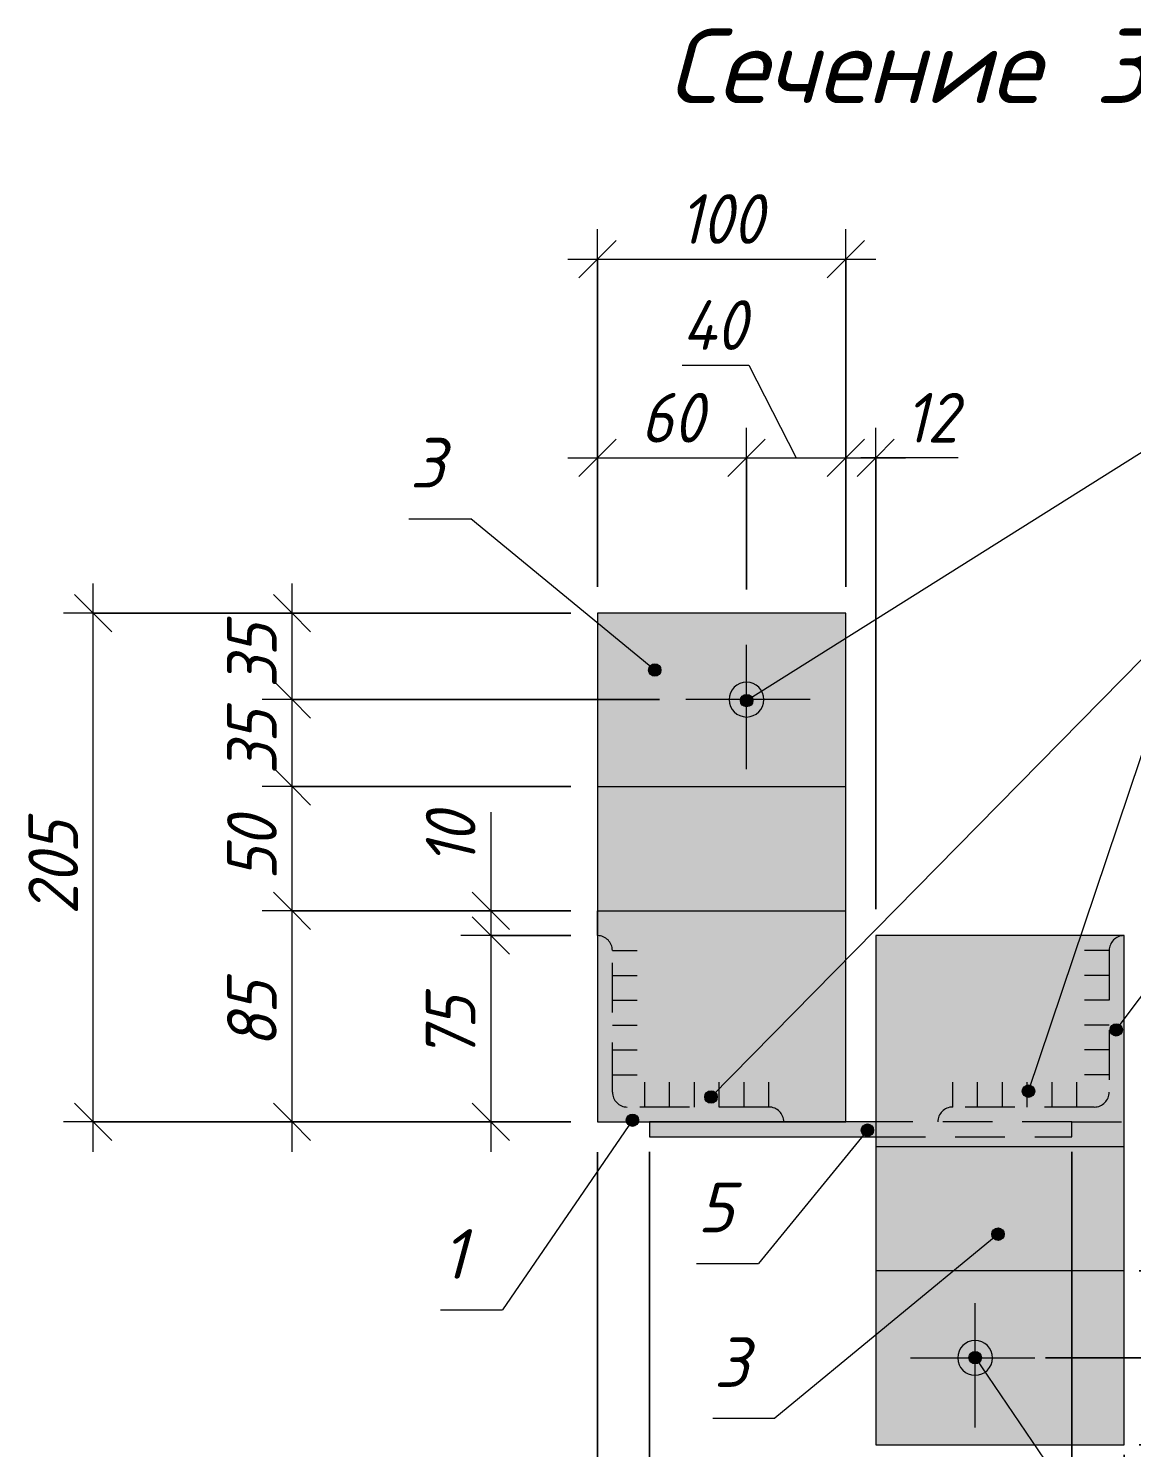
# Model space of a CAD drawing. Header units: millimetres. Extents: x -508 to 38670, y -99 to 8560.
# Drawn here: x 14393 to 14837, y 2777 to 3348 of the extents above; entities that cross this region are included whole.
import ezdxf

# ---------------------------------------------------------------- set-up
doc = ezdxf.new("R2010")
doc.units = ezdxf.units.MM
for name, pattern in [('200_ШТРИХ_ш1п0_6_', [32, 20, -12]), ('50_200_ШТРИХ_1Т_ш5_п1_п1_', [70, 50, -10, 0, -10]), ('IMPORT-Невидимая', [39.122222, 28.222222, -10.9])]:
    doc.linetypes.add(name, pattern=pattern)
for name, color, linetype, lineweight in [('A-ANNO-DIMS', 7, 'Continuous', 9), ('A-ANNO-DIMS-10', 7, 'Continuous', 9), ('A-ANNO-NOTE', 7, 'Continuous', 9), ('A-DETL', 7, 'Continuous', 9), ('A-DETL-2', 7, '200_ШТРИХ_ш1п0_6_', 5), ('A-DETL-4', 7, '50_200_ШТРИХ_1Т_ш5_п1_п1_', 5), ('A-DETL-5', 7, 'IMPORT-Невидимая', 5), ('G-ANNO-TEXT', 7, 'Continuous', 9)]:
    doc.layers.add(name, color=color, linetype=linetype, lineweight=lineweight)
doc.layers.add('A-DETL-GENF-2', color=7, linetype='Continuous', lineweight=9, true_color=0xffffff)
doc.styles.add('ISOCPEUR_B_I', font='', dxfattribs={"height": 30})
doc.styles.add('ISOCPEUR_I_2', font='isocpeui.ttf', dxfattribs={"width": 0.9, "height": 20})
doc.styles.add('ISOCPEUR_I_4', font='isocpeui.ttf', dxfattribs={"height": 20})
doc.styles.get('ISOCPEUR_B_I').set_extended_font_data('ISOCPEUR', italic=True, bold=True)
doc.dimstyles.new('ISO-2_0_0_9К_СРЕДНИЙ_1', dxfattribs={"dimscale": 304.8, "dimtxt": 19.919624, "dimasz": 0.049213, "dimexe": 0.03937, "dimexo": 0, "dimgap": 0, "dimtad": 1, "dimdec": 0, "dimzin": 0, "dimdsep": 46, "dimtxsty": 'ISOCPEUR_I_2', "dimblk1": 'OBLIQUE', "dimblk2": 'OBLIQUE', "dimsah": 1, "dimcen": 0.09, "dimdle": 0.03937, "dimazin": 0, "dimtfac": 1, "dimtdec": 4, "dimtix": 1, "dimtmove": 0, "dimatfit": 3, "dimfxl": 1, "dimtvp": 1, "dimtolj": 1, "dimtzin": 0, "dimarcsym": 2})
doc.dimstyles.new('ISO-2_0_0_9К_СРЕДНИЙ_2', dxfattribs={"dimscale": 304.8, "dimtxt": 19.919624, "dimasz": 0.049213, "dimexe": 0.03937, "dimexo": 0, "dimgap": 0, "dimtad": 1, "dimdec": 0, "dimzin": 0, "dimdsep": 46, "dimtxsty": 'ISOCPEUR_I_2', "dimblk1": 'OBLIQUE', "dimblk2": 'OBLIQUE', "dimsah": 1, "dimcen": 0.09, "dimdle": 0.03937, "dimazin": 0, "dimtfac": 1, "dimtdec": 4, "dimtix": 1, "dimtmove": 1, "dimatfit": 3, "dimfxl": 1, "dimtvp": 1, "dimtolj": 1, "dimtzin": 0, "dimarcsym": 2})

# ---------------------------------------------------------------- blocks, each defined once
blk = doc.blocks.new('DIMBLOCK223-АР1_Фахверк из 2-х уголков Ф-11_ Ф-18-Ф-21_Узлы 2 эт_')
at = {"layer": 'A-ANNO-DIMS-10'}
for p, q in [((14622.09, 3123.08), (14622.09, 3186.99)), ((14682.09, 3121.93), (14682.09, 3186.99)), ((14610.09, 3174.99), (14682.09, 3174.99)), ((14622.09, 3174.99), (14622.09, 3123.08)), ((14682.09, 3174.99), (14682.09, 3121.93))]:
    blk.add_line(p, q, dxfattribs=at)
at = {"layer": 'A-ANNO-DIMS-10', "lineweight": 20}
for p, q in [((14622.09, 3174.99), (14629.59, 3182.49)), ((14682.09, 3174.99), (14689.59, 3182.49)), ((14622.09, 3174.99), (14614.59, 3167.49)), ((14682.09, 3174.99), (14674.59, 3167.49))]:
    blk.add_line(p, q, dxfattribs=at)
at = {"layer": 'A-ANNO-DIMS-10', "color": 0, "insert": (14639.45, 3201.12), "char_height": 20, "width": 30.3391, "attachment_point": 1, "line_spacing_factor": 1.149209, "style": 'ISOCPEUR_I_2'}
blk.add_mtext('60', dxfattribs=at)
blk = doc.blocks.new('_Oblique')
at = {"color": 0, "linetype": 'ByBlock', "lineweight": -2}
blk.add_line((-0.5, -0.5), (0.5, 0.5), dxfattribs=at)
blk = doc.blocks.new('DIMBLOCK224-АР1_Фахверк из 2-х уголков Ф-11_ Ф-18-Ф-21_Узлы 2 эт_')
at = {"layer": 'A-ANNO-DIMS-10'}
for p, q in [((14656.2, 3212.29), (14683.01, 3212.29)), ((14683.01, 3212.29), (14702.09, 3174.99)), ((14682.09, 3121.93), (14682.09, 3186.99)), ((14722.09, 3123.08), (14722.09, 3186.99)), ((14682.09, 3174.99), (14734.09, 3174.99)), ((14682.09, 3174.99), (14682.09, 3121.93)), ((14722.09, 3174.99), (14722.09, 3123.08))]:
    blk.add_line(p, q, dxfattribs=at)
at = {"layer": 'A-ANNO-DIMS-10', "lineweight": 20}
for p, q in [((14682.09, 3174.99), (14689.59, 3182.49)), ((14722.09, 3174.99), (14729.59, 3182.49)), ((14682.09, 3174.99), (14674.59, 3167.49)), ((14722.09, 3174.99), (14714.59, 3167.49))]:
    blk.add_line(p, q, dxfattribs=at)
at = {"layer": 'A-ANNO-DIMS-10', "color": 0, "insert": (14656.2, 3238.41), "char_height": 20, "width": 32.1779, "attachment_point": 1, "line_spacing_factor": 1.149209, "style": 'ISOCPEUR_I_2'}
blk.add_mtext('40', dxfattribs=at)
blk = doc.blocks.new('DIMBLOCK227-АР1_Фахверк из 2-х уголков Ф-11_ Ф-18-Ф-21_Узлы 2 эт_')
at = {"layer": 'A-ANNO-DIMS-10'}
for p, q in [((14622.09, 2895.42), (14622.09, 2569.22)), ((14622.09, 2581.22), (14622.09, 2895.42)), ((14643.09, 2895.58), (14643.09, 2569.22)), ((14643.09, 2581.22), (14643.09, 2895.58)), ((14587.39, 2581.22), (14608.84, 2581.22)), ((14608.84, 2581.22), (14632.59, 2581.22)), ((14610.09, 2581.22), (14643.09, 2581.22))]:
    blk.add_line(p, q, dxfattribs=at)
at = {"layer": 'A-ANNO-DIMS-10', "lineweight": 20}
for p, q in [((14622.09, 2581.22), (14629.59, 2588.72)), ((14643.09, 2581.22), (14650.59, 2588.72)), ((14622.09, 2581.22), (14614.59, 2573.72)), ((14643.09, 2581.22), (14635.59, 2573.72))]:
    blk.add_line(p, q, dxfattribs=at)
at = {"layer": 'A-ANNO-DIMS-10', "color": 0, "insert": (14587.39, 2607.35), "char_height": 20, "width": 25.7423, "attachment_point": 1, "line_spacing_factor": 1.149209, "style": 'ISOCPEUR_I_2'}
blk.add_mtext('21', dxfattribs=at)
blk = doc.blocks.new('DIMBLOCK228-АР1_Фахверк из 2-х уголков Ф-11_ Ф-18-Ф-21_Узлы 2 эт_')
at = {"layer": 'A-ANNO-DIMS-10'}
for p, q in [((14643.09, 2895.58), (14643.09, 2569.22)), ((14643.09, 2581.22), (14643.09, 2895.58)), ((14813.09, 2895.58), (14813.09, 2569.22)), ((14813.09, 2581.22), (14813.09, 2895.58)), ((14643.09, 2581.22), (14813.09, 2581.22))]:
    blk.add_line(p, q, dxfattribs=at)
at = {"layer": 'A-ANNO-DIMS-10', "lineweight": 20}
for p, q in [((14643.09, 2581.22), (14650.59, 2588.72)), ((14813.09, 2581.22), (14820.59, 2588.72)), ((14643.09, 2581.22), (14635.59, 2573.72)), ((14813.09, 2581.22), (14805.59, 2573.72))]:
    blk.add_line(p, q, dxfattribs=at)
at = {"layer": 'A-ANNO-DIMS-10', "color": 0, "insert": (14711.05, 2607.35), "char_height": 20, "width": 40.9118, "attachment_point": 1, "line_spacing_factor": 1.149209, "style": 'ISOCPEUR_I_2'}
blk.add_mtext('170', dxfattribs=at)
blk = doc.blocks.new('DIMBLOCK229-АР1_Фахверк из 2-х уголков Ф-11_ Ф-18-Ф-21_Узлы 2 эт_')
at = {"layer": 'A-ANNO-DIMS-10'}
for p, q in [((14813.09, 2895.58), (14813.09, 2569.22)), ((14813.09, 2581.22), (14813.09, 2895.58)), ((14834.09, 2773.66), (14834.09, 2569.22)), ((14834.09, 2581.22), (14834.09, 2773.66)), ((14813.09, 2581.22), (14846.09, 2581.22)), ((14849.37, 2581.22), (14823.59, 2581.22)), ((14870.82, 2581.22), (14849.37, 2581.22))]:
    blk.add_line(p, q, dxfattribs=at)
at = {"layer": 'A-ANNO-DIMS-10', "lineweight": 20}
for p, q in [((14813.09, 2581.22), (14820.59, 2588.72)), ((14834.09, 2581.22), (14841.59, 2588.72)), ((14813.09, 2581.22), (14805.59, 2573.72)), ((14834.09, 2581.22), (14826.59, 2573.72))]:
    blk.add_line(p, q, dxfattribs=at)
at = {"layer": 'A-ANNO-DIMS-10', "color": 0, "insert": (14849.37, 2607.35), "char_height": 20, "width": 25.7423, "attachment_point": 1, "line_spacing_factor": 1.149209, "style": 'ISOCPEUR_I_2'}
blk.add_mtext('21', dxfattribs=at)
blk = doc.blocks.new('DIMBLOCK230-АР1_Фахверк из 2-х уголков Ф-11_ Ф-18-Ф-21_Узлы 2 эт_')
at = {"layer": 'A-ANNO-DIMS-10'}
for p, q in [((14622.09, 3123.08), (14622.09, 3266.99)), ((14722.09, 3123.08), (14722.09, 3266.99)), ((14610.09, 3254.99), (14734.09, 3254.99)), ((14622.09, 3254.99), (14622.09, 3123.08)), ((14722.09, 3254.99), (14722.09, 3123.08))]:
    blk.add_line(p, q, dxfattribs=at)
at = {"layer": 'A-ANNO-DIMS-10', "lineweight": 20}
for p, q in [((14622.09, 3254.99), (14629.59, 3262.49)), ((14722.09, 3254.99), (14729.59, 3262.49)), ((14622.09, 3254.99), (14614.59, 3247.49)), ((14722.09, 3254.99), (14714.59, 3247.49))]:
    blk.add_line(p, q, dxfattribs=at)
at = {"layer": 'A-ANNO-DIMS-10', "color": 0, "insert": (14655.05, 3281.12), "char_height": 20, "width": 40.9118, "attachment_point": 1, "line_spacing_factor": 1.149209, "style": 'ISOCPEUR_I_2'}
blk.add_mtext('100', dxfattribs=at)
blk = doc.blocks.new('DIMBLOCK231-АР1_Фахверк из 2-х уголков Ф-11_ Ф-18-Ф-21_Узлы 2 эт_')
at = {"layer": 'A-ANNO-DIMS-10'}
for p, q in [((14722.09, 3123.08), (14722.09, 3186.99)), ((14734.09, 2993.33), (14734.09, 3186.99)), ((14710.09, 3174.99), (14746.09, 3174.99)), ((14722.09, 3174.99), (14722.09, 3123.08)), ((14745.79, 3174.99), (14728.09, 3174.99)), ((14734.09, 3174.99), (14734.09, 2993.33)), ((14767.24, 3174.99), (14745.79, 3174.99))]:
    blk.add_line(p, q, dxfattribs=at)
at = {"layer": 'A-ANNO-DIMS-10', "lineweight": 20}
for p, q in [((14722.09, 3174.99), (14729.59, 3182.49)), ((14734.09, 3174.99), (14741.59, 3182.49)), ((14722.09, 3174.99), (14714.59, 3167.49)), ((14734.09, 3174.99), (14726.59, 3167.49))]:
    blk.add_line(p, q, dxfattribs=at)
at = {"layer": 'A-ANNO-DIMS-10', "color": 0, "insert": (14745.79, 3201.12), "char_height": 20, "width": 25.7423, "attachment_point": 1, "line_spacing_factor": 1.149209, "style": 'ISOCPEUR_I_2'}
blk.add_mtext('12', dxfattribs=at)
blk = doc.blocks.new('DIMBLOCK233-АР1_Фахверк из 2-х уголков Ф-11_ Ф-18-Ф-21_Узлы 2 эт_')
at = {"layer": 'A-ANNO-DIMS-10'}
for p, q in [((14579.1, 3032.32), (14579.1, 3010.87)), ((14579.1, 3010.87), (14579.1, 2987.64)), ((14579.1, 3004.64), (14579.1, 2982.64)), ((14611.4, 2992.64), (14567.1, 2992.64)), ((14579.1, 2992.64), (14611.4, 2992.64)), ((14611.4, 2982.64), (14567.1, 2982.64)), ((14579.1, 2982.64), (14611.4, 2982.64))]:
    blk.add_line(p, q, dxfattribs=at)
at = {"layer": 'A-ANNO-DIMS-10', "lineweight": 20}
for p, q in [((14579.1, 2992.64), (14571.6, 3000.14)), ((14579.1, 2982.64), (14571.6, 2990.14)), ((14579.1, 2992.64), (14586.6, 2985.14)), ((14579.1, 2982.64), (14586.6, 2975.14))]:
    blk.add_line(p, q, dxfattribs=at)
at = {"layer": 'A-ANNO-DIMS-10', "color": 0, "insert": (14552.97, 3010.87), "char_height": 20, "width": 25.7423, "attachment_point": 1, "rotation": 90, "line_spacing_factor": 1.149209, "style": 'ISOCPEUR_I_2'}
blk.add_mtext('10', dxfattribs=at)
blk = doc.blocks.new('DIMBLOCK234-АР1_Фахверк из 2-х уголков Ф-11_ Ф-18-Ф-21_Узлы 2 эт_')
at = {"layer": 'A-ANNO-DIMS-10', "lineweight": 20}
for p, q in [((14579.1, 2982.64), (14571.6, 2990.14)), ((14579.1, 2982.64), (14586.6, 2975.14)), ((14579.1, 2907.64), (14571.6, 2915.14)), ((14579.1, 2907.64), (14586.6, 2900.14))]:
    blk.add_line(p, q, dxfattribs=at)
at = {"layer": 'A-ANNO-DIMS-10'}
for p, q in [((14611.4, 2982.64), (14567.1, 2982.64)), ((14579.1, 2982.64), (14579.1, 2895.64)), ((14579.1, 2982.64), (14611.4, 2982.64)), ((14555.92, 2907.64), (14591.1, 2907.64)), ((14579.1, 2907.64), (14555.92, 2907.64))]:
    blk.add_line(p, q, dxfattribs=at)
at = {"layer": 'A-ANNO-DIMS-10', "color": 0, "insert": (14552.97, 2932.5), "char_height": 20, "width": 30.3391, "attachment_point": 1, "rotation": 90, "line_spacing_factor": 1.149209, "style": 'ISOCPEUR_I_2'}
blk.add_mtext('75', dxfattribs=at)
blk = doc.blocks.new('DIMBLOCK235-АР1_Фахверк из 2-х уголков Ф-11_ Ф-18-Ф-21_Узлы 2 эт_')
at = {"layer": 'A-ANNO-DIMS-10', "lineweight": 20}
for p, q in [((14499.1, 2992.64), (14491.6, 3000.14)), ((14499.1, 2992.64), (14506.6, 2985.14)), ((14499.1, 2907.64), (14491.6, 2915.14)), ((14499.1, 2907.64), (14506.6, 2900.14))]:
    blk.add_line(p, q, dxfattribs=at)
at = {"layer": 'A-ANNO-DIMS-10'}
for p, q in [((14611.4, 2992.64), (14487.1, 2992.64)), ((14499.1, 2895.64), (14499.1, 2992.64)), ((14499.1, 2992.64), (14611.4, 2992.64)), ((14611.4, 2907.64), (14487.1, 2907.64)), ((14499.1, 2907.64), (14611.4, 2907.64))]:
    blk.add_line(p, q, dxfattribs=at)
at = {"layer": 'A-ANNO-DIMS-10', "color": 0, "insert": (14472.97, 2937.5), "char_height": 20, "width": 30.3391, "attachment_point": 1, "rotation": 90, "line_spacing_factor": 1.149209, "style": 'ISOCPEUR_I_2'}
blk.add_mtext('85', dxfattribs=at)
blk = doc.blocks.new('DIMBLOCK236-АР1_Фахверк из 2-х уголков Ф-11_ Ф-18-Ф-21_Узлы 2 эт_')
at = {"layer": 'A-ANNO-DIMS-10', "lineweight": 20}
for p, q in [((14499.1, 3042.64), (14491.6, 3050.14)), ((14499.1, 3042.64), (14506.6, 3035.14)), ((14499.1, 2992.64), (14491.6, 3000.14)), ((14499.1, 2992.64), (14506.6, 2985.14))]:
    blk.add_line(p, q, dxfattribs=at)
at = {"layer": 'A-ANNO-DIMS-10'}
for p, q in [((14611.4, 3042.64), (14487.1, 3042.64)), ((14499.1, 2992.64), (14499.1, 3042.64)), ((14499.1, 3042.64), (14611.4, 3042.64)), ((14611.4, 2992.64), (14487.1, 2992.64)), ((14499.1, 2992.64), (14611.4, 2992.64))]:
    blk.add_line(p, q, dxfattribs=at)
at = {"layer": 'A-ANNO-DIMS-10', "color": 0, "insert": (14472.97, 3005), "char_height": 20, "width": 30.3391, "attachment_point": 1, "rotation": 90, "line_spacing_factor": 1.149209, "style": 'ISOCPEUR_I_2'}
blk.add_mtext('50', dxfattribs=at)
blk = doc.blocks.new('DIMBLOCK237-АР1_Фахверк из 2-х уголков Ф-11_ Ф-18-Ф-21_Узлы 2 эт_')
at = {"layer": 'A-ANNO-DIMS-10', "lineweight": 20}
for p, q in [((14499.1, 3077.64), (14491.6, 3085.14)), ((14499.1, 3077.64), (14506.6, 3070.14)), ((14499.1, 3042.64), (14491.6, 3050.14)), ((14499.1, 3042.64), (14506.6, 3035.14))]:
    blk.add_line(p, q, dxfattribs=at)
at = {"layer": 'A-ANNO-DIMS-10'}
for p, q in [((14647.01, 3077.64), (14487.1, 3077.64)), ((14499.1, 3042.64), (14499.1, 3077.64)), ((14499.1, 3077.64), (14647.01, 3077.64)), ((14611.4, 3042.64), (14487.1, 3042.64)), ((14499.1, 3042.64), (14611.4, 3042.64))]:
    blk.add_line(p, q, dxfattribs=at)
at = {"layer": 'A-ANNO-DIMS-10', "color": 0, "insert": (14472.97, 3047.5), "char_height": 20, "width": 30.3391, "attachment_point": 1, "rotation": 90, "line_spacing_factor": 1.149209, "style": 'ISOCPEUR_I_2'}
blk.add_mtext('35', dxfattribs=at)
blk = doc.blocks.new('DIMBLOCK238-АР1_Фахверк из 2-х уголков Ф-11_ Ф-18-Ф-21_Узлы 2 эт_')
at = {"layer": 'A-ANNO-DIMS-10', "lineweight": 20}
for p, q in [((14499.1, 3112.39), (14491.6, 3119.89)), ((14499.1, 3112.39), (14506.6, 3104.89)), ((14499.1, 3077.64), (14491.6, 3085.14)), ((14499.1, 3077.64), (14506.6, 3070.14))]:
    blk.add_line(p, q, dxfattribs=at)
at = {"layer": 'A-ANNO-DIMS-10'}
for p, q in [((14499.1, 3077.64), (14499.1, 3124.39)), ((14611.4, 3112.39), (14487.1, 3112.39)), ((14499.1, 3112.39), (14611.4, 3112.39)), ((14647.01, 3077.64), (14487.1, 3077.64)), ((14499.1, 3077.64), (14647.01, 3077.64))]:
    blk.add_line(p, q, dxfattribs=at)
at = {"layer": 'A-ANNO-DIMS-10', "color": 0, "insert": (14472.97, 3082.37), "char_height": 20, "width": 30.3391, "attachment_point": 1, "rotation": 90, "line_spacing_factor": 1.149209, "style": 'ISOCPEUR_I_2'}
blk.add_mtext('35', dxfattribs=at)
blk = doc.blocks.new('DIMBLOCK239-АР1_Фахверк из 2-х уголков Ф-11_ Ф-18-Ф-21_Узлы 2 эт_')
at = {"layer": 'A-ANNO-DIMS-10', "lineweight": 20}
for p, q in [((14419.1, 3112.39), (14411.6, 3119.89)), ((14419.1, 3112.39), (14426.6, 3104.89)), ((14419.1, 2907.64), (14411.6, 2915.14)), ((14419.1, 2907.64), (14426.6, 2900.14))]:
    blk.add_line(p, q, dxfattribs=at)
at = {"layer": 'A-ANNO-DIMS-10'}
for p, q in [((14419.1, 2895.64), (14419.1, 3124.39)), ((14611.4, 3112.39), (14407.1, 3112.39)), ((14419.1, 3112.39), (14611.4, 3112.39)), ((14611.4, 2907.64), (14407.1, 2907.64)), ((14419.1, 2907.64), (14611.4, 2907.64))]:
    blk.add_line(p, q, dxfattribs=at)
at = {"layer": 'A-ANNO-DIMS-10', "color": 0, "insert": (14392.97, 2991.05), "char_height": 20, "width": 45.5087, "attachment_point": 1, "rotation": 90, "line_spacing_factor": 1.149209, "style": 'ISOCPEUR_I_2'}
blk.add_mtext('205', dxfattribs=at)
blk = doc.blocks.new('DIMBLOCK240-АР1_Фахверк из 2-х уголков Ф-11_ Ф-18-Ф-21_Узлы 2 эт_')
at = {"layer": 'A-ANNO-DIMS-10', "lineweight": 20}
for p, q in [((14960.27, 2812.64), (14952.77, 2820.14)), ((14960.27, 2812.64), (14967.77, 2805.14)), ((14960.27, 2777.64), (14952.77, 2785.14)), ((14960.27, 2777.64), (14967.77, 2770.14))]:
    blk.add_line(p, q, dxfattribs=at)
at = {"layer": 'A-ANNO-DIMS-10'}
for p, q in [((14802.4, 2812.64), (14972.27, 2812.64)), ((14960.27, 2812.64), (14802.4, 2812.64)), ((14960.27, 2765.64), (14960.27, 2812.64)), ((14840.15, 2777.64), (14972.27, 2777.64)), ((14960.27, 2777.64), (14840.15, 2777.64))]:
    blk.add_line(p, q, dxfattribs=at)
at = {"layer": 'A-ANNO-DIMS-10', "color": 0, "insert": (14934.14, 2782.5), "char_height": 20, "width": 30.3391, "attachment_point": 1, "rotation": 90, "line_spacing_factor": 1.149209, "style": 'ISOCPEUR_I_2'}
blk.add_mtext('35', dxfattribs=at)
blk = doc.blocks.new('DIMBLOCK241-АР1_Фахверк из 2-х уголков Ф-11_ Ф-18-Ф-21_Узлы 2 эт_')
at = {"layer": 'A-ANNO-DIMS-10', "lineweight": 20}
for p, q in [((14960.27, 2847.64), (14952.77, 2855.14)), ((14960.27, 2847.64), (14967.77, 2840.14)), ((14960.27, 2812.64), (14952.77, 2820.14)), ((14960.27, 2812.64), (14967.77, 2805.14))]:
    blk.add_line(p, q, dxfattribs=at)
at = {"layer": 'A-ANNO-DIMS-10'}
for p, q in [((14840.15, 2847.64), (14972.27, 2847.64)), ((14960.27, 2847.64), (14840.15, 2847.64)), ((14960.27, 2812.64), (14960.27, 2847.64)), ((14802.4, 2812.64), (14972.27, 2812.64)), ((14960.27, 2812.64), (14802.4, 2812.64))]:
    blk.add_line(p, q, dxfattribs=at)
at = {"layer": 'A-ANNO-DIMS-10', "color": 0, "insert": (14934.14, 2817.5), "char_height": 20, "width": 30.3391, "attachment_point": 1, "rotation": 90, "line_spacing_factor": 1.149209, "style": 'ISOCPEUR_I_2'}
blk.add_mtext('35', dxfattribs=at)
blk = doc.blocks.new('_AT__Текстовая выноска1 - _AT__Текстовая выноска-30601245-АР1_Фахверк из 2-х уголков Ф-11_ Ф-18-Ф-21_Узлы 2 эт_')
at = {"layer": 'A-ANNO-NOTE'}
blk.add_line((0, 0), (2.5, 0), dxfattribs=at)
blk = doc.blocks.new('DIMBLOCK247-АР1_Фахверк из 2-х уголков Ф-11_ Ф-18-Ф-21_Узлы 2 эт_')
at = {"layer": 'A-ANNO-DIMS-10'}
for p, q in [((14622.09, 2895.42), (14622.09, 2489.22)), ((14622.09, 2501.22), (14622.09, 2895.42)), ((14834.09, 2766.94), (14834.09, 2489.22)), ((14834.09, 2501.22), (14834.09, 2766.94)), ((14610.09, 2501.22), (14846.09, 2501.22))]:
    blk.add_line(p, q, dxfattribs=at)
at = {"layer": 'A-ANNO-DIMS-10', "lineweight": 20}
for p, q in [((14622.09, 2501.22), (14629.59, 2508.72)), ((14834.09, 2501.22), (14841.59, 2508.72)), ((14622.09, 2501.22), (14614.59, 2493.72)), ((14834.09, 2501.22), (14826.59, 2493.72))]:
    blk.add_line(p, q, dxfattribs=at)
at = {"layer": 'A-ANNO-DIMS-10', "color": 0, "insert": (14711.05, 2527.35), "char_height": 20, "width": 40.9118, "attachment_point": 1, "line_spacing_factor": 1.149209, "style": 'ISOCPEUR_I_2'}
blk.add_mtext('212', dxfattribs=at)

msp = doc.modelspace()

# ---------------------------------------------------------------- hatches: boundary and pattern name
at = {"layer": 'A-ANNO-NOTE'}
h = msp.add_hatch(color=256, dxfattribs=at)
edge = h.paths.add_edge_path(flags=0)
edge.add_arc((14645.14, 3089.56), 2.5, 0, 360)
h = msp.add_hatch(color=256, dxfattribs=at)
edge = h.paths.add_edge_path(flags=0)
edge.add_arc((14682.14, 3077.24), 2.5, 0, 360)
h = msp.add_hatch(color=256, dxfattribs=at)
edge = h.paths.add_edge_path(flags=0)
edge.add_arc((14830.92, 2944.67), 2.5, 0, 360)
h = msp.add_hatch(color=256, dxfattribs=at)
edge = h.paths.add_edge_path(flags=0)
edge.add_arc((14667.79, 2917.68), 2.5, 0, 360)
h = msp.add_hatch(color=256, dxfattribs=at)
edge = h.paths.add_edge_path(flags=0)
edge.add_arc((14795.59, 2920.03), 2.5, 0, 360)
h = msp.add_hatch(color=256, dxfattribs=at)
edge = h.paths.add_edge_path(flags=0)
edge.add_arc((14636.16, 2908.32), 2.5, 0, 360)
h = msp.add_hatch(color=256, dxfattribs=at)
edge = h.paths.add_edge_path(flags=0)
edge.add_arc((14730.77, 2904.34), 2.5, 0, 360)
h = msp.add_hatch(color=256, dxfattribs=at)
edge = h.paths.add_edge_path(flags=0)
edge.add_arc((14783.33, 2862.46), 2.5, 0, 360)
h = msp.add_hatch(color=256, dxfattribs=at)
edge = h.paths.add_edge_path(flags=0)
edge.add_arc((14774.14, 2812.75), 2.5, 0, 360)
at = {"layer": 'A-DETL-GENF-2'}
h = msp.add_hatch(color=256, dxfattribs=at)
h.paths.add_polyline_path([(14769.14, 2777.64), (14834.09, 2777.64), (14834.09, 2907.64), (14813.09, 2907.64), (14813.09, 2901.64), (14734.09, 2901.64), (14734.09, 2777.64), (14767.33, 2777.64)], flags=0)
h.paths.add_polyline_path([(14774.09, 2805.64), (14772.28, 2805.87), (14770.59, 2806.57), (14769.14, 2807.69), (14768.03, 2809.14), (14767.33, 2810.82), (14767.09, 2812.64), (14767.33, 2814.45), (14768.03, 2816.14), (14769.14, 2817.59), (14770.59, 2818.7), (14772.28, 2819.4), (14774.09, 2819.64), (14775.9, 2819.4), (14777.59, 2818.7), (14779.04, 2817.59), (14780.15, 2816.14), (14780.85, 2814.45), (14781.09, 2812.64), (14780.85, 2810.82), (14780.15, 2809.14), (14779.04, 2807.69), (14777.59, 2806.57), (14775.9, 2805.87)], flags=0)
h.paths.add_polyline_path([(14742.7, 2907.64), (14759.09, 2907.64), (14759.3, 2909.19), (14759.9, 2910.64), (14760.85, 2911.88), (14762.09, 2912.83), (14763.54, 2913.43), (14765.09, 2913.64), (14822.09, 2913.64), (14823.64, 2913.84), (14825.09, 2914.44), (14826.33, 2915.39), (14827.29, 2916.64), (14827.89, 2918.08), (14828.09, 2919.64), (14828.09, 2976.64), (14828.3, 2978.19), (14828.9, 2979.64), (14829.85, 2980.88), (14831.09, 2981.83), (14832.54, 2982.43), (14834.09, 2982.64), (14734.09, 2982.64), (14734.09, 2907.64)], flags=0)
h.paths.add_polyline_path([(14722.09, 2907.64), (14722.09, 3112.39), (14622.09, 3112.39), (14622.09, 2982.64), (14623.64, 2982.43), (14625.09, 2981.83), (14626.33, 2980.88), (14627.29, 2979.64), (14627.89, 2978.19), (14628.09, 2976.64), (14628.09, 2919.64), (14628.3, 2918.08), (14628.9, 2916.64), (14629.85, 2915.39), (14631.09, 2914.44), (14632.54, 2913.84), (14634.09, 2913.64), (14691.09, 2913.64), (14692.64, 2913.43), (14694.09, 2912.83), (14695.33, 2911.88), (14696.29, 2910.64), (14696.89, 2909.19), (14697.09, 2907.64), (14713.48, 2907.64)], flags=0)
h.paths.add_polyline_path([(14682.09, 3070.64), (14680.28, 3070.87), (14678.59, 3071.57), (14677.14, 3072.69), (14676.03, 3074.14), (14675.33, 3075.82), (14675.09, 3077.64), (14675.33, 3079.45), (14676.03, 3081.14), (14677.14, 3082.59), (14678.59, 3083.7), (14680.28, 3084.4), (14682.09, 3084.64), (14683.9, 3084.4), (14685.59, 3083.7), (14687.04, 3082.59), (14688.15, 3081.14), (14688.85, 3079.45), (14689.09, 3077.64), (14688.85, 3075.82), (14688.15, 3074.14), (14687.04, 3072.69), (14685.59, 3071.57), (14683.9, 3070.87)], flags=0)
for points in [[(14682.09, 3070.64), (14683.9, 3070.87), (14685.59, 3071.57), (14687.04, 3072.69), (14688.15, 3074.14), (14688.85, 3075.82), (14689.09, 3077.64), (14688.85, 3079.45), (14688.15, 3081.14), (14687.04, 3082.59), (14685.59, 3083.7), (14683.9, 3084.4), (14682.09, 3084.64), (14680.28, 3084.4), (14678.59, 3083.7), (14677.14, 3082.59), (14676.03, 3081.14), (14675.33, 3079.45), (14675.09, 3077.64), (14675.33, 3075.82), (14676.03, 3074.14), (14677.14, 3072.69), (14678.59, 3071.57), (14680.28, 3070.87)], [(14634.09, 2907.64), (14697.09, 2907.64), (14696.89, 2909.19), (14696.29, 2910.64), (14695.33, 2911.88), (14694.09, 2912.83), (14692.64, 2913.43), (14691.09, 2913.64), (14634.09, 2913.64), (14632.54, 2913.84), (14631.09, 2914.44), (14629.85, 2915.39), (14628.9, 2916.64), (14628.3, 2918.08), (14628.09, 2919.64), (14628.09, 2976.64), (14627.89, 2978.19), (14627.29, 2979.64), (14626.33, 2980.88), (14625.09, 2981.83), (14623.64, 2982.43), (14622.09, 2982.64), (14622.09, 2907.64), (14632.54, 2907.64)], [(14759.09, 2907.64), (14834.09, 2907.64), (14834.09, 2982.64), (14832.54, 2982.43), (14831.09, 2981.83), (14829.85, 2980.88), (14828.9, 2979.64), (14828.3, 2978.19), (14828.09, 2976.64), (14828.09, 2919.64), (14827.89, 2918.08), (14827.29, 2916.64), (14826.33, 2915.39), (14825.09, 2914.44), (14823.64, 2913.84), (14822.09, 2913.64), (14765.09, 2913.64), (14763.54, 2913.43), (14762.09, 2912.83), (14760.85, 2911.88), (14759.9, 2910.64), (14759.3, 2909.19)], [(14643.09, 2901.64), (14813.09, 2901.64), (14813.09, 2907.64), (14643.09, 2907.64)], [(14774.09, 2805.64), (14775.9, 2805.87), (14777.59, 2806.57), (14779.04, 2807.69), (14780.15, 2809.14), (14780.85, 2810.82), (14781.09, 2812.64), (14780.85, 2814.45), (14780.15, 2816.14), (14779.04, 2817.59), (14777.59, 2818.7), (14775.9, 2819.4), (14774.09, 2819.64), (14772.28, 2819.4), (14770.59, 2818.7), (14769.14, 2817.59), (14768.03, 2816.14), (14767.33, 2814.45), (14767.09, 2812.64), (14767.33, 2810.82), (14768.03, 2809.14), (14769.14, 2807.69), (14770.59, 2806.57), (14772.28, 2805.87)]]:
    msp.add_hatch(color=256, dxfattribs=at).paths.add_polyline_path(points, flags=0)

# ---------------------------------------------------------------- linework, layer by layer
at = {"layer": 'A-ANNO-NOTE'}
for p, q in [((14682.14, 3077.24), (14860.82, 3189.67)), ((14645.14, 3089.56), (14571.08, 3150.44)), ((14667.79, 2917.68), (14860.82, 3113.9)), ((14795.59, 2920.03), (14860.82, 3113.9)), ((14830.92, 2944.67), (14910.1, 3050.44)), ((14636.16, 2908.32), (14583.87, 2831.97)), ((14730.77, 2904.34), (14686.91, 2850.68)), ((14783.33, 2862.46), (14693.49, 2788.4)), ((14774.14, 2812.75), (14888.26, 2645.24))]:
    msp.add_line(p, q, dxfattribs=at)
for centre in [(14645.14, 3089.56), (14682.14, 3077.24), (14830.92, 2944.67), (14667.79, 2917.68), (14795.59, 2920.03), (14636.16, 2908.32), (14730.77, 2904.34), (14783.33, 2862.46), (14774.14, 2812.75)]:
    msp.add_circle(centre, 2.5, dxfattribs=at)
at = {"layer": 'A-DETL'}
for p, q in [((14722.09, 3112.39), (14622.09, 3112.39)), ((14622.09, 3112.39), (14622.09, 2907.64)), ((14722.09, 2907.64), (14722.09, 3112.39)), ((14622.09, 3042.64), (14722.09, 3042.64)), ((14622.09, 2992.64), (14722.09, 2992.64)), ((14834.09, 2982.64), (14734.09, 2982.64)), ((14734.09, 2982.64), (14734.09, 2777.64)), ((14834.09, 2777.64), (14834.09, 2982.64)), ((14622.09, 2907.64), (14722.09, 2907.64)), ((14734.09, 2907.64), (14643.09, 2907.64)), ((14643.09, 2907.64), (14643.09, 2901.64)), ((14643.09, 2901.64), (14734.09, 2901.64)), ((14834.09, 2897.64), (14734.09, 2897.64)), ((14834.09, 2847.64), (14734.09, 2847.64)), ((14734.09, 2777.64), (14834.09, 2777.64))]:
    msp.add_line(p, q, dxfattribs=at)
for centre, start, end in [((14682.09, 3077.64), 90, 270), ((14682.09, 3077.64), 270, 90), ((14774.09, 2812.64), 360, 180), ((14774.09, 2812.64), 180, 0)]:
    msp.add_arc(centre, 7, start, end, dxfattribs=at)
at = {"layer": 'A-DETL-2'}
for p, q in [((14622.09, 2982.64), (14622.09, 2907.64)), ((14834.09, 2907.64), (14834.09, 2982.64)), ((14628.09, 2919.64), (14628.09, 2976.64)), ((14628.09, 2976.64), (14638.09, 2976.64)), ((14828.09, 2976.64), (14818.09, 2976.64)), ((14828.09, 2976.64), (14828.09, 2919.64)), ((14628.09, 2966.64), (14638.09, 2966.64)), ((14828.09, 2966.64), (14818.09, 2966.64)), ((14628.09, 2956.64), (14638.09, 2956.64)), ((14828.09, 2956.64), (14818.09, 2956.64)), ((14628.09, 2946.64), (14638.09, 2946.64)), ((14828.09, 2946.64), (14818.09, 2946.64)), ((14628.09, 2936.64), (14638.09, 2936.64)), ((14828.09, 2936.64), (14818.09, 2936.64)), ((14628.09, 2926.64), (14638.09, 2926.64)), ((14828.09, 2926.64), (14818.09, 2926.64)), ((14641.09, 2913.64), (14641.09, 2923.64)), ((14651.09, 2913.64), (14651.09, 2923.64)), ((14661.09, 2913.64), (14661.09, 2923.64)), ((14671.09, 2913.64), (14671.09, 2923.64)), ((14681.09, 2913.64), (14681.09, 2923.64)), ((14691.09, 2913.64), (14691.09, 2923.64)), ((14765.09, 2913.64), (14765.09, 2923.64)), ((14775.09, 2913.64), (14775.09, 2923.64)), ((14785.09, 2913.64), (14785.09, 2923.64)), ((14795.09, 2913.64), (14795.09, 2923.64)), ((14805.09, 2913.64), (14805.09, 2923.64)), ((14815.09, 2913.64), (14815.09, 2923.64)), ((14691.09, 2913.64), (14634.09, 2913.64)), ((14822.09, 2913.64), (14765.09, 2913.64)), ((14622.09, 2907.64), (14643.09, 2907.64)), ((14813.09, 2907.64), (14734.09, 2907.64)), ((14813.09, 2907.64), (14834.09, 2907.64)), ((14813.09, 2901.64), (14813.09, 2907.64)), ((14734.09, 2901.64), (14813.09, 2901.64))]:
    msp.add_line(p, q, dxfattribs=at)
for centre, start, end in [((14622.09, 2976.64), 0, 90), ((14834.09, 2976.64), 90, 180), ((14634.09, 2919.64), 180, 270), ((14822.09, 2919.64), 270, 0), ((14691.09, 2907.64), 360, 90), ((14765.09, 2907.64), 90, 180)]:
    msp.add_arc(centre, 6, start, end, dxfattribs=at)
at = {"layer": 'A-DETL-4'}
for p, q in [((14682.09, 3049.64), (14682.09, 3104.64)), ((14707.71, 3077.64), (14657.71, 3077.64)), ((14774.09, 2784.64), (14774.09, 2839.64)), ((14748.09, 2812.64), (14798.09, 2812.64))]:
    msp.add_line(p, q, dxfattribs=at)
at = {"layer": 'A-DETL-5'}
msp.add_line((14622.09, 2982.64), (14622.09, 2992.64), dxfattribs=at)

# ---------------------------------------------------------------- block references
at = {"layer": 'A-ANNO-NOTE', "xscale": 10, "yscale": 10, "zscale": 10}
for p in [(14546.08, 3150.44), (14661.91, 2850.68), (14558.87, 2831.97), (14668.49, 2788.4)]:
    msp.add_blockref('_AT__Текстовая выноска1 - _AT__Текстовая выноска-30601245-АР1_Фахверк из 2-х уголков Ф-11_ Ф-18-Ф-21_Узлы 2 эт_', p, dxfattribs=at)

# ---------------------------------------------------------------- texts
at = {"layer": 'A-ANNO-NOTE', "char_height": 20, "attachment_point": 1, "style": 'ISOCPEUR_I_4'}
for s, insert, width in [('\\fISOCPEUR|b0|i1|c204|p34|;3', (14546.49, 3182.97), 17.6371), ('\\fISOCPEUR|b0|i1|c204|p34|;5', (14662.32, 2883.21), 17.6371), ('\\fISOCPEUR|b0|i1|c204|p34|;1', (14559.28, 2864.49), 12.827), ('\\fISOCPEUR|b0|i1|c204|p34|;3', (14668.9, 2820.92), 17.6371)]:
    msp.add_mtext(s, dxfattribs=dict(at, insert=insert, width=width))
at = {"layer": 'G-ANNO-TEXT', "char_height": 30, "attachment_point": 1, "style": 'ISOCPEUR_B_I'}
for s, insert, width in [('Сечение', (14650.38, 3347.75), 185.1898), (' 3-3', (14803.18, 3347.75), 102.616)]:
    msp.add_mtext(s, dxfattribs=dict(at, insert=insert, width=width))

# ---------------------------------------------------------------- dimensions: what is measured, and where the dimension line sits
at = {"layer": 'A-ANNO-DIMS'}
for base, p1, p2, override, picture, middle in [((14722.09, 3254.99), (14622.09, 3123.08), (14722.09, 3123.08), {"dimpost": '<>', "dimfxl": 100}, 'DIMBLOCK230-АР1_Фахверк из 2-х уголков Ф-11_ Ф-18-Ф-21_Узлы 2 эт_', (14672.09, 3264.99)), ((14682.09, 3174.99), (14622.09, 3123.08), (14682.09, 3121.93), {"dimpost": '<>', "dimfxl": 60.011053}, 'DIMBLOCK223-АР1_Фахверк из 2-х уголков Ф-11_ Ф-18-Ф-21_Узлы 2 эт_', (14652.09, 3184.99)), ((14834.09, 2501.22), (14622.09, 2895.42), (14834.09, 2766.94), {"dimpost": '<>', "dimfxl": 247.893637}, 'DIMBLOCK247-АР1_Фахверк из 2-х уголков Ф-11_ Ф-18-Ф-21_Узлы 2 эт_', (14728.09, 2511.22)), ((14813.09, 2581.22), (14643.09, 2895.58), (14813.09, 2895.58), {"dimpost": '<>', "dimfxl": 170}, 'DIMBLOCK228-АР1_Фахверк из 2-х уголков Ф-11_ Ф-18-Ф-21_Узлы 2 эт_', (14728.09, 2591.35))]:
    dim = msp.add_linear_dim(base=base, p1=p1, p2=p2, dimstyle='ISO-2_0_0_9К_СРЕДНИЙ_1', override=override, dxfattribs=at)
    dim.commit()
    dim.dimension.update_dxf_attribs({"geometry": picture, "text_midpoint": middle})
for base, p1, p2, override, picture, middle in [((14722.09, 3174.99), (14682.09, 3121.93), (14722.09, 3123.08), {"dimpost": '<>', "dimfxl": 40.016578}, 'DIMBLOCK224-АР1_Фахверк из 2-х уголков Ф-11_ Ф-18-Ф-21_Узлы 2 эт_', (14672.29, 3225.08)), ((14734.09, 3174.99), (14722.09, 3123.08), (14734.09, 2993.33), {"dimpost": '<>', "dimfxl": 130.303732}, 'DIMBLOCK231-АР1_Фахверк из 2-х уголков Ф-11_ Ф-18-Ф-21_Узлы 2 эт_', (14758.66, 3187.78)), ((14643.09, 2581.22), (14622.09, 2895.42), (14643.09, 2895.58), {"dimpost": '<>', "dimfxl": 21.000592}, 'DIMBLOCK227-АР1_Фахверк из 2-х уголков Ф-11_ Ф-18-Ф-21_Узлы 2 эт_', (14600.26, 2594.02)), ((14834.09, 2581.22), (14813.09, 2895.58), (14834.09, 2773.66), {"dimpost": '<>', "dimfxl": 123.716516}, 'DIMBLOCK229-АР1_Фахверк из 2-х уголков Ф-11_ Ф-18-Ф-21_Узлы 2 эт_', (14862.24, 2594.02))]:
    dim = msp.add_linear_dim(base=base, p1=p1, p2=p2, dimstyle='ISO-2_0_0_9К_СРЕДНИЙ_2', override=override, dxfattribs=at)
    dim.commit()
    dim.dimension.update_dxf_attribs({"geometry": picture, "text_midpoint": middle, "dimtype": 160})
for base, p1, p2, override, picture, middle in [((14419.1, 3112.39), (14611.4, 2907.64), (14611.4, 3112.39), {"dimpost": '<>', "dimfxl": 204.75}, 'DIMBLOCK239-АР1_Фахверк из 2-х уголков Ф-11_ Ф-18-Ф-21_Узлы 2 эт_', (14409.1, 3010.01)), ((14499.1, 3112.39), (14647.01, 3077.64), (14611.4, 3112.39), {"dimpost": '<>', "dimfxl": 49.758993}, 'DIMBLOCK238-АР1_Фахверк из 2-х уголков Ф-11_ Ф-18-Ф-21_Узлы 2 эт_', (14489.1, 3095.01)), ((14499.1, 3077.64), (14611.4, 3042.64), (14647.01, 3077.64), {"dimpost": '<>', "dimfxl": 49.933905}, 'DIMBLOCK237-АР1_Фахверк из 2-х уголков Ф-11_ Ф-18-Ф-21_Узлы 2 эт_', (14489.1, 3060.14)), ((14499.1, 3042.64), (14611.4, 2992.64), (14611.4, 3042.64), {"dimpost": '<>', "dimfxl": 50}, 'DIMBLOCK236-АР1_Фахверк из 2-х уголков Ф-11_ Ф-18-Ф-21_Узлы 2 эт_', (14489.1, 3017.64)), ((14499.1, 2992.64), (14611.4, 2907.64), (14611.4, 2992.64), {"dimpost": '<>', "dimfxl": 85}, 'DIMBLOCK235-АР1_Фахверк из 2-х уголков Ф-11_ Ф-18-Ф-21_Узлы 2 эт_', (14489.1, 2950.14)), ((14579.1, 2907.64), (14611.4, 2982.64), (14555.92, 2907.64), {"dimpost": '<>', "dimfxl": 93.285551}, 'DIMBLOCK234-АР1_Фахверк из 2-х уголков Ф-11_ Ф-18-Ф-21_Узлы 2 эт_', (14568.97, 2945.14)), ((14960.27, 2847.64), (14802.4, 2812.64), (14840.15, 2847.64), {"dimpost": '<>', "dimfxl": 51.476043}, 'DIMBLOCK241-АР1_Фахверк из 2-х уголков Ф-11_ Ф-18-Ф-21_Узлы 2 эт_', (14950.27, 2830.14)), ((14960.27, 2812.64), (14840.15, 2777.64), (14802.4, 2812.64), {"dimpost": '<>', "dimfxl": 51.476043}, 'DIMBLOCK240-АР1_Фахверк из 2-х уголков Ф-11_ Ф-18-Ф-21_Узлы 2 эт_', (14950.27, 2795.14))]:
    dim = msp.add_linear_dim(base=base, p1=p1, p2=p2, angle=90, dimstyle='ISO-2_0_0_9К_СРЕДНИЙ_1', override=override, dxfattribs=at)
    dim.commit()
    dim.dimension.update_dxf_attribs({"geometry": picture, "text_midpoint": middle})
dim = msp.add_linear_dim(base=(14579.1, 2982.64), p1=(14611.4, 2992.64), p2=(14611.4, 2982.64), angle=90, dimstyle='ISO-2_0_0_9К_СРЕДНИЙ_2', override={"dimpost": '<>', "dimfxl": 10}, dxfattribs=at)
dim.commit()
dim.dimension.update_dxf_attribs({"geometry": 'DIMBLOCK233-АР1_Фахверк из 2-х уголков Ф-11_ Ф-18-Ф-21_Узлы 2 эт_', "text_midpoint": (14566.3, 3023.74), "dimtype": 160, "text_rotation": 90})

doc.saveas('drawing.dxf')
